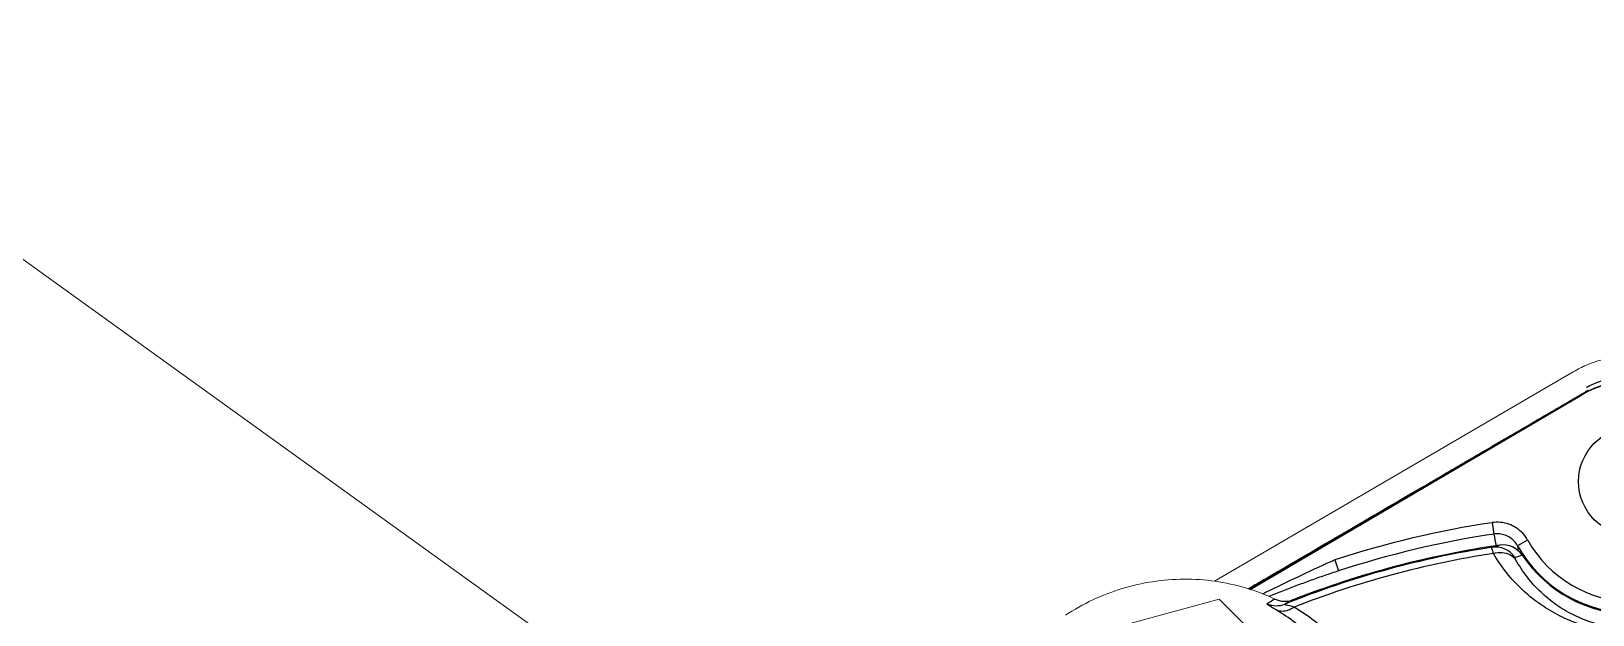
# Model space of a CAD drawing. Header units: millimetres. Extents: x 100 to 1590, y 100 to 694.
# Drawn here: x 1241.692 to 1243.492, y 538.441 to 539.112 of the extents above; entities that cross this region are included whole.
import ezdxf

# ---------------------------------------------------------------- set-up
doc = ezdxf.new("R2010")
doc.units = ezdxf.units.MM
doc.layers.add('DTM_AXIS', color=7, linetype='Continuous', lineweight=9)
doc.layers.add('OUTLINE', color=6, linetype='Continuous', lineweight=9)

msp = doc.modelspace()

# ---------------------------------------------------------------- linework, layer by layer
at = {"color": 2, "lineweight": 20}
msp.add_line((1227.9503, 548.723), (1243.6177, 537.4584), dxfattribs=at)
at = {"color": 7, "linetype": 'Continuous'}
for p, q in [((1243.0969, 538.4698), (1243.4794, 538.694)), ((1243.4791, 538.6945), (1243.4834, 538.697))]:
    msp.add_line(p, q, dxfattribs=at)
at = {"color": 9, "linetype": 'Continuous'}
for p, q in [((1243.0973, 538.4697), (1243.4795, 538.6937)), ((1243.3763, 538.5466), (1243.3782, 538.5334)), ((1243.4171, 538.5265), (1243.4055, 538.52)), ((1243.1949, 538.5037), (1243.199, 538.491)), ((1243.1205, 538.4622), (1243.1189, 538.4616)), ((1243.0616, 538.4583), (1243.2057, 538.3142))]:
    msp.add_line(p, q, dxfattribs=at)
msp.add_lwpolyline([(1243.4032, 538.5042), (1243.4029, 538.5046), (1243.4028, 538.505), (1243.4026, 538.5053), (1243.4025, 538.5056), (1243.4024, 538.5058), (1243.4023, 538.506), (1243.4023, 538.5061), (1243.4023, 538.5062), (1243.4023, 538.5062)], dxfattribs=at)
at = {"color": 7, "linetype": 'Continuous'}
msp.add_circle((1243.538, 538.594), 0.0623, dxfattribs=at)
for centre, radius, start, end in [((1243.538, 538.594), 0.1159, 59.6262, 120.3738), ((1243.5494, 538.5818), 0.1328, 118.0715, 119.8452), ((1243.538, 537.4584), 1.0721, 98.6965, 111.9368), ((1243.538, 537.4584), 1.0732, 98.2014, 111.3667), ((1243.3887, 538.4942), 0.0267, 33.7892, 98.2269), ((1243.538, 538.594), 0.1528, 213.7609, 326.2391), ((1243.1372, 538.4828), 0.0268, 244.8182, 288.7897), ((1243.1372, 538.4828), 0.0268, 288.7722, 291.3658)]:
    msp.add_arc(centre, radius, start, end, dxfattribs=at)
at = {"color": 9, "linetype": 'Continuous'}
for centre, radius, start, end in [((1243.538, 538.594), 0.1156, 59.6262, 120.3738), ((1243.538, 537.4584), 1.1001, 98.4516, 108.1726), ((1243.538, 537.4584), 1.0868, 98.4514, 108.1726), ((1243.5597, 538.5587), 0.1832, 187.9206, 192.2037), ((1243.64, 537.5835), 0.9712, 105.2284, 105.7793), ((1243.3799, 538.4918), 0.0267, 32.819, 98.6499), ((1243.5691, 538.5335), 0.1641, 184.7357, 186.6428), ((1243.538, 538.594), 0.1517, 209.1861, 330.8139), ((1243.538, 538.594), 0.1384, 209.1871, 330.8129), ((1244.1492, 536.3793), 2.3289, 114.1913, 116.2482), ((1243.538, 537.4584), 1.0648, 98.6598, 111.4899), ((1244.0233, 536.6223), 1.9837, 107.9822, 108.244), ((1244.132, 536.4148), 2.2895, 116.2542, 116.4565), ((1243.6203, 537.6118), 0.9806, 120.2831, 120.8973), ((1243.1275, 538.4776), 0.0267, 246.1338, 291.8899), ((1243.0176, 538.2608), 0.2153, 45.7379, 59.2316), ((1243.7301, 537.3397), 1.2611, 117.5413, 118.029), ((1243.0234, 538.2416), 0.2421, 45.7024, 59.0513)]:
    msp.add_arc(centre, radius, start, end, dxfattribs=at)
for points, start_tangent, end_tangent in [([(1243.485, 538.7025), (1243.4869, 538.7035), (1243.4895, 538.7048), (1243.4948, 538.7072), (1243.5003, 538.7093), (1243.5034, 538.7103), (1243.5068, 538.7114), (1243.5106, 538.7124), (1243.5148, 538.7134), (1243.5195, 538.7142), (1243.5246, 538.715), (1243.5302, 538.7155), (1243.536, 538.7157), (1243.542, 538.7157), (1243.5478, 538.7153), (1243.5533, 538.7147), (1243.5583, 538.7139), (1243.5627, 538.713), (1243.5668, 538.712), (1243.5707, 538.7109), (1243.5743, 538.7097), (1243.5777, 538.7085), (1243.5808, 538.7073), (1243.5838, 538.706), (1243.5866, 538.7047), (1243.5909, 538.7026)], (0.880851, 0.473394), (0.881424, -0.472327)), ([(1243.4171, 538.5265), (1243.4114, 538.5343), (1243.404, 538.5406), (1243.3953, 538.5448), (1243.3859, 538.5469), (1243.3763, 538.5466)], (-0.487479, 0.873135), (-0.989096, -0.14727)), ([(1243.4055, 538.52), (1243.4017, 538.5252), (1243.3967, 538.5294), (1243.391, 538.5322), (1243.3847, 538.5336), (1243.3782, 538.5334)], (-0.486839, 0.873492), (-0.989125, -0.147079)), ([(1243.3776, 538.5111), (1243.3766, 538.5149), (1243.3759, 538.5182)], (-0.278712, 0.960375), (0.874499, 0.485028)), ([(1243.3776, 538.5111), (1243.3876, 538.5122), (1243.3966, 538.5098), (1243.4032, 538.5042)], (0.961963, 0.27318), (0.586195, -0.81017)), ([(1243.6676, 538.4717), (1243.6484, 538.4555), (1243.6276, 538.4423), (1243.6056, 538.432), (1243.583, 538.4249), (1243.5608, 538.4209), (1243.5394, 538.4195), (1243.518, 538.4205), (1243.4959, 538.4242), (1243.4733, 538.4309), (1243.4511, 538.4408), (1243.4301, 538.4537), (1243.4107, 538.4695), (1243.393, 538.4886), (1243.3776, 538.5111)], (-0.717576, -0.69648), (-0.500517, 0.865727)), ([(1243.6728, 538.5042), (1243.6592, 538.4837), (1243.6434, 538.4664), (1243.626, 538.4521), (1243.6071, 538.4408), (1243.5871, 538.4324), (1243.567, 538.427), (1243.5475, 538.4246), (1243.5286, 538.4245), (1243.5091, 538.427), (1243.4889, 538.4324), (1243.469, 538.4407), (1243.45, 538.4521), (1243.4325, 538.4664), (1243.4168, 538.4837), (1243.4032, 538.5042)], (-0.48449, -0.874797), (-0.48449, 0.874797)), ([(1243.199, 538.491), (1243.1832, 538.4857), (1243.1675, 538.4802), (1243.152, 538.4745), (1243.1364, 538.4686), (1243.1205, 538.4622)], (-0.950122, -0.31188), (-0.926056, -0.377386)), ([(1243.1278, 538.4458), (1243.1224, 538.449), (1243.1188, 538.4512), (1243.1167, 538.4532)], (-0.858972, 0.512022), (0.859667, 0.510854)), ([(1243.1479, 538.4492), (1243.1411, 538.4456), (1243.1341, 538.4444), (1243.1278, 538.4458)], (-0.809373, -0.587295), (-0.911021, 0.41236)), ([(1243.1479, 538.4492), (1243.1428, 538.4507), (1243.1375, 538.4529)], (-0.958889, 0.283783), (0.902204, 0.43131))]:
    msp.add_spline(points, degree=3, dxfattribs=dict(at, start_tangent=start_tangent, end_tangent=end_tangent))
at = {"color": 7, "linetype": 'Continuous', "start_tangent": (0.864877, 0.501984), "end_tangent": (0.864937, 0.501881)}
msp.add_spline([(1243.095, 538.4705), (1243.1148, 538.482), (1243.1554, 538.5057), (1243.1959, 538.5293), (1243.236, 538.5527), (1243.2768, 538.5765), (1243.32, 538.6017), (1243.3674, 538.6294), (1243.421, 538.6606), (1243.4791, 538.6945)], degree=3, dxfattribs=at)
at = {"layer": 'DTM_AXIS', "color": 7, "linetype": 'Continuous'}
msp.add_line((1242.8589, 538.4032), (1243.0616, 538.4583), dxfattribs=at)
at = {"layer": 'OUTLINE'}
msp.add_line((1243.4697, 538.7204), (1243.0561, 538.4792), dxfattribs=at)
for points, start_tangent, end_tangent in [([(1243.8249, 538.5928), (1243.7961, 538.6096), (1243.7696, 538.6251), (1243.7452, 538.6393), (1243.7227, 538.6525), (1243.7019, 538.6646), (1243.6826, 538.6759), (1243.6647, 538.6863), (1243.6484, 538.6958), (1243.6335, 538.7045), (1243.6266, 538.7085), (1243.6199, 538.7124), (1243.6133, 538.7163), (1243.6066, 538.7202), (1243.6032, 538.7221), (1243.5992, 538.7242), (1243.5954, 538.726), (1243.5913, 538.7279), (1243.5831, 538.731), (1243.5748, 538.7337), (1243.5663, 538.7358), (1243.5577, 538.7373), (1243.5404, 538.7387), (1243.5228, 538.7379), (1243.5049, 538.7347), (1243.4959, 538.7321), (1243.4869, 538.7288), (1243.4826, 538.727), (1243.478, 538.7248), (1243.4697, 538.7204)], (-0.86382, 0.503801), (-0.870696, -0.491821)), ([(1243.1258, 538.4586), (1243.092, 538.4714), (1243.0568, 538.4791), (1243.0207, 538.4815), (1242.9848, 538.4786), (1242.9496, 538.4706), (1242.9158, 538.4576), (1242.8842, 538.4399)], (-0.904819, 0.425797), (-0.834996, -0.550257))]:
    msp.add_spline(points, degree=3, dxfattribs=dict(at, start_tangent=start_tangent, end_tangent=end_tangent))

doc.saveas('drawing.dxf')
